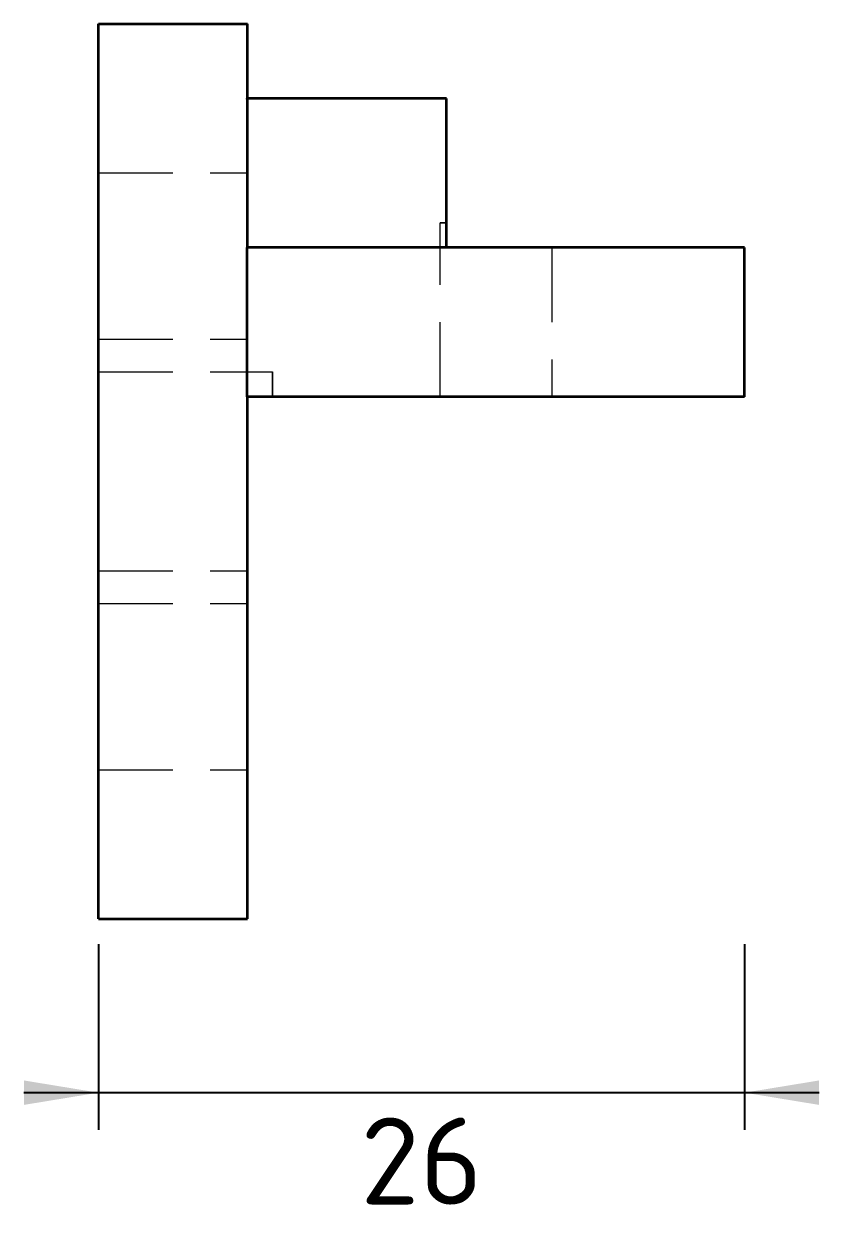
# Model space of a CAD drawing. Header units: millimetres. Extents: x 2054 to 12135, y -1469 to 564.
# Drawn here: x 11085 to 11117, y -1332.55 to -1284.5 of the extents above; entities that cross this region are included whole.
import ezdxf

# ---------------------------------------------------------------- set-up
doc = ezdxf.new("R2010")
doc.units = ezdxf.units.MM
doc.linetypes.add('HIDDEN_ISO', pattern=[4.5, 3, -1.5])
for name, color, linetype, lineweight in [('2D-HIDDEN', 8, 'HIDDEN_ISO', 18), ('2D-VISIBLE', 7, 'Continuous', 35), ('DIMENSIONS', 4, 'Continuous', 18)]:
    doc.layers.add(name, color=color, linetype=linetype, lineweight=lineweight)
doc.styles.add('ISO', font='isocpeur.ttf')
doc.styles.add('OpenSansCondensed-Light', font='OpenSansCondensed-Light.ttf')
doc.dimstyles.new('EZDXF', dxfattribs={"dimtxt": 0.25, "dimasz": 0.175, "dimexe": 0.375, "dimexo": 0.125, "dimgap": 0.1, "dimtad": 1, "dimlfac": 100, "dimzin": 12, "dimdsep": 46, "dimtxsty": 'OpenSansCondensed-Light', "dimblk": 'ARCHTICK', "dimcen": 2.5, "dimazin": 3, "dimtfac": 0.5, "dimtmove": 2, "dimatfit": 3})

# ---------------------------------------------------------------- blocks, each defined once
blk = doc.blocks.new('_CLOSEDFILLED')
at = {"color": 0, "linetype": 'BYBLOCK'}
blk.add_solid([(-1, 0.164), (0, 0), (-1, -0.164)], dxfattribs=at)
blk = doc.blocks.new('*D35')
at = {"color": 4}
for p, q in [((11088, -1321.528), (11088, -1329)), ((11114, -1321.528), (11114, -1329)), ((11117, -1327.5), (11085, -1327.5))]:
    blk.add_line(p, q, dxfattribs=at)
at = {"layer": 'Defpoints'}
for p in [(11088, -1320.528), (11114, -1320.528), (11114, -1327.5)]:
    blk.add_point(p, dxfattribs=at)
at = {"layer": 'DIMENSIONS', "color": 4, "xscale": 3, "yscale": 3}
blk.add_blockref('_CLOSEDFILLED', (11088, -1327.5), dxfattribs=at)
at = {"layer": 'DIMENSIONS', "color": 4, "xscale": 3, "yscale": 3, "rotation": 180}
blk.add_blockref('_CLOSEDFILLED', (11114, -1327.5), dxfattribs=at)
at = {"layer": 'DIMENSIONS', "color": 7, "insert": (11101, -1330.25), "char_height": 3.5, "attachment_point": 5, "style": 'ISO'}
blk.add_mtext('26', dxfattribs=at)

msp = doc.modelspace()

# ---------------------------------------------------------------- linework, layer by layer
at = {"layer": '2D-HIDDEN'}
for p, q in [((11093.99, -1287.5), (11094, -1287.5)), ((11094, -1287.5), (11094, -1298.5)), ((11102, -1287.5), (11094, -1287.5)), ((11094, -1290.632), (11094, -1287.533)), ((11102, -1293.5), (11102, -1287.5)), ((11088, -1290.493), (11094, -1290.493)), ((11088, -1290.493), (11094, -1290.493)), ((11088, -1290.903), (11088, -1294.793)), ((11088, -1294.793), (11088, -1290.903)), ((11094, -1293.5), (11094, -1290.632)), ((11094, -1290.903), (11094, -1294.793)), ((11094, -1294.793), (11094, -1290.903)), ((11088, -1296.772), (11088, -1292.883)), ((11088, -1292.883), (11088, -1296.772)), ((11094, -1296.772), (11094, -1292.883)), ((11094, -1292.883), (11094, -1293.5)), ((11101.75, -1299.5), (11101.75, -1292.5)), ((11102, -1292.5), (11102, -1293.5)), ((11102, -1292.5), (11102, -1293.5)), ((11093.99, -1293.5), (11094, -1293.5)), ((11102, -1293.5), (11094, -1293.5)), ((11094, -1293.5), (11094, -1296.772)), ((11101.75, -1299.5), (11101.75, -1293.5)), ((11114, -1293.5), (11102, -1293.5)), ((11106.25, -1293.5), (11106.25, -1299.5)), ((11106.25, -1293.5), (11106.25, -1299.5)), ((11114, -1299.5), (11114, -1293.5)), ((11088, -1297.182), (11094, -1297.182)), ((11088, -1297.182), (11094, -1297.182)), ((11088, -1298.5), (11094, -1298.5)), ((11094, -1298.5), (11095, -1298.5)), ((11095, -1298.5), (11095, -1299.5)), ((11093.99, -1299.5), (11094, -1299.5)), ((11094, -1299.5), (11095, -1299.5)), ((11114, -1299.5), (11095, -1299.5)), ((11088, -1306.5), (11094, -1306.5)), ((11088, -1307.818), (11094, -1307.818)), ((11088, -1307.818), (11094, -1307.818)), ((11088, -1312.117), (11088, -1308.228)), ((11088, -1308.228), (11088, -1312.117)), ((11094, -1308.228), (11094, -1312.117)), ((11094, -1312.117), (11094, -1308.228)), ((11088, -1310.207), (11088, -1314.097)), ((11088, -1314.097), (11088, -1310.207)), ((11094, -1314.097), (11094, -1310.207)), ((11094, -1310.207), (11094, -1314.097)), ((11088, -1314.507), (11094, -1314.507)), ((11088, -1314.507), (11094, -1314.507))]:
    msp.add_line(p, q, dxfattribs=at)
for points in [[(11088, -1284.5), (11088, -1285.625), (11088, -1286.75), (11088, -1287.875), (11088, -1289), (11088, -1290.125), (11088, -1291.25), (11088, -1292.375), (11088, -1293.5), (11088, -1294.625), (11088, -1295.75), (11088, -1296.875), (11088, -1298), (11088, -1299.125), (11088, -1300.25), (11088, -1301.375), (11088, -1302.5), (11088, -1303.625), (11088, -1304.75), (11088, -1305.875), (11088, -1307), (11088, -1308.125), (11088, -1309.25), (11088, -1310.375), (11088, -1311.5), (11088, -1312.625), (11088, -1313.75), (11088, -1314.875), (11088, -1316), (11088, -1317.125), (11088, -1318.25), (11088, -1319.375), (11088, -1320.5)], [(11094, -1284.5), (11094, -1285.625), (11094, -1286.75), (11094, -1287.875), (11094, -1289), (11094, -1290.125), (11094, -1291.25), (11094, -1292.375), (11094, -1293.5), (11094, -1294.625), (11094, -1295.75), (11094, -1296.875), (11094, -1298), (11094, -1299.125), (11094, -1300.25), (11094, -1301.375), (11094, -1302.5), (11094, -1303.625), (11094, -1304.75), (11094, -1305.875), (11094, -1307), (11094, -1308.125), (11094, -1309.25), (11094, -1310.375), (11094, -1311.5), (11094, -1312.625), (11094, -1313.75), (11094, -1314.875), (11094, -1316), (11094, -1317.125), (11094, -1318.25), (11094, -1319.375), (11094, -1320.5)], [(11093.99, -1287.5), (11093.99, -1287.501), (11093.99, -1287.502), (11093.99, -1287.503), (11093.99, -1287.504), (11093.99, -1287.505), (11093.99, -1287.506), (11093.99, -1287.507), (11093.99, -1287.508), (11093.99, -1287.509), (11093.99, -1287.51), (11093.99, -1287.511), (11093.99, -1287.513), (11093.99, -1287.514), (11093.99, -1287.515), (11093.99, -1287.516), (11093.99, -1287.517), (11093.99, -1287.518), (11093.99, -1287.519), (11093.99, -1287.52), (11093.99, -1287.521), (11093.99, -1287.522), (11093.99, -1287.523), (11093.99, -1287.524), (11093.99, -1287.525), (11093.99, -1287.526), (11093.99, -1287.527), (11093.99, -1287.528), (11093.99, -1287.529), (11093.99, -1287.53), (11093.99, -1287.531), (11093.99, -1287.532), (11093.99, -1287.533)], [(11088, -1290.903), (11088, -1290.891), (11088, -1290.878), (11088, -1290.865), (11088, -1290.852), (11088, -1290.839), (11088, -1290.827), (11088, -1290.814), (11088, -1290.801), (11088, -1290.788), (11088, -1290.775), (11088, -1290.762), (11088, -1290.75), (11088, -1290.737), (11088, -1290.724), (11088, -1290.711), (11088, -1290.698), (11088, -1290.686), (11088, -1290.673), (11088, -1290.66), (11088, -1290.647), (11088, -1290.634), (11088, -1290.622), (11088, -1290.609), (11088, -1290.596), (11088, -1290.583), (11088, -1290.57), (11088, -1290.557), (11088, -1290.545), (11088, -1290.532), (11088, -1290.519), (11088, -1290.506), (11088, -1290.493)], [(11088, -1290.493), (11088, -1290.568), (11088, -1290.643), (11088, -1290.717), (11088, -1290.792), (11088, -1290.867), (11088, -1290.942), (11088, -1291.016), (11088, -1291.091), (11088, -1291.166), (11088, -1291.24), (11088, -1291.315), (11088, -1291.39), (11088, -1291.464), (11088, -1291.539), (11088, -1291.614), (11088, -1291.688), (11088, -1291.763), (11088, -1291.838), (11088, -1291.912), (11088, -1291.987), (11088, -1292.062), (11088, -1292.136), (11088, -1292.211), (11088, -1292.286), (11088, -1292.361), (11088, -1292.435), (11088, -1292.51), (11088, -1292.585), (11088, -1292.659), (11088, -1292.734), (11088, -1292.809), (11088, -1292.883)], [(11088, -1292.883), (11088, -1292.809), (11088, -1292.734), (11088, -1292.659), (11088, -1292.585), (11088, -1292.51), (11088, -1292.435), (11088, -1292.361), (11088, -1292.286), (11088, -1292.211), (11088, -1292.136), (11088, -1292.062), (11088, -1291.987), (11088, -1291.912), (11088, -1291.838), (11088, -1291.763), (11088, -1291.688), (11088, -1291.614), (11088, -1291.539), (11088, -1291.464), (11088, -1291.39), (11088, -1291.315), (11088, -1291.24), (11088, -1291.166), (11088, -1291.091), (11088, -1291.016), (11088, -1290.942), (11088, -1290.867), (11088, -1290.792), (11088, -1290.717), (11088, -1290.643), (11088, -1290.568), (11088, -1290.493)], [(11088, -1290.493), (11088, -1290.506), (11088, -1290.519), (11088, -1290.532), (11088, -1290.545), (11088, -1290.557), (11088, -1290.57), (11088, -1290.583), (11088, -1290.596), (11088, -1290.609), (11088, -1290.622), (11088, -1290.634), (11088, -1290.647), (11088, -1290.66), (11088, -1290.673), (11088, -1290.686), (11088, -1290.698), (11088, -1290.711), (11088, -1290.724), (11088, -1290.737), (11088, -1290.75), (11088, -1290.762), (11088, -1290.775), (11088, -1290.788), (11088, -1290.801), (11088, -1290.814), (11088, -1290.827), (11088, -1290.839), (11088, -1290.852), (11088, -1290.865), (11088, -1290.878), (11088, -1290.891), (11088, -1290.903)], [(11094, -1292.883), (11094, -1292.809), (11094, -1292.734), (11094, -1292.659), (11094, -1292.585), (11094, -1292.51), (11094, -1292.435), (11094, -1292.361), (11094, -1292.286), (11094, -1292.211), (11094, -1292.136), (11094, -1292.062), (11094, -1291.987), (11094, -1291.912), (11094, -1291.838), (11094, -1291.763), (11094, -1291.688), (11094, -1291.614), (11094, -1291.539), (11094, -1291.464), (11094, -1291.39), (11094, -1291.315), (11094, -1291.24), (11094, -1291.166), (11094, -1291.091), (11094, -1291.016), (11094, -1290.942), (11094, -1290.867), (11094, -1290.792), (11094, -1290.717), (11094, -1290.643), (11094, -1290.568), (11094, -1290.493)], [(11094, -1290.493), (11094, -1290.506), (11094, -1290.519), (11094, -1290.532), (11094, -1290.545), (11094, -1290.557), (11094, -1290.57), (11094, -1290.583), (11094, -1290.596), (11094, -1290.609), (11094, -1290.622), (11094, -1290.634), (11094, -1290.647), (11094, -1290.66), (11094, -1290.673), (11094, -1290.686), (11094, -1290.698), (11094, -1290.711), (11094, -1290.724), (11094, -1290.737), (11094, -1290.75), (11094, -1290.762), (11094, -1290.775), (11094, -1290.788), (11094, -1290.801), (11094, -1290.814), (11094, -1290.827), (11094, -1290.839), (11094, -1290.852), (11094, -1290.865), (11094, -1290.878), (11094, -1290.891), (11094, -1290.903)], [(11094, -1290.632), (11094, -1290.627), (11094, -1290.623), (11094, -1290.619), (11094, -1290.614), (11094, -1290.61), (11094, -1290.606), (11094, -1290.601), (11094, -1290.597), (11094, -1290.593), (11094, -1290.588), (11094, -1290.584), (11094, -1290.58), (11094, -1290.575), (11094, -1290.571), (11094, -1290.567), (11094, -1290.563), (11094, -1290.558), (11094, -1290.554), (11094, -1290.55), (11094, -1290.545), (11094, -1290.541), (11094, -1290.537), (11094, -1290.532), (11094, -1290.528), (11094, -1290.524), (11094, -1290.519), (11094, -1290.515), (11094, -1290.511), (11094, -1290.506), (11094, -1290.502), (11094, -1290.498), (11094, -1290.493)], [(11094, -1290.493), (11094, -1290.568), (11094, -1290.643), (11094, -1290.717), (11094, -1290.792), (11094, -1290.867), (11094, -1290.942), (11094, -1291.016), (11094, -1291.091), (11094, -1291.166), (11094, -1291.24), (11094, -1291.315), (11094, -1291.39), (11094, -1291.464), (11094, -1291.539), (11094, -1291.614), (11094, -1291.688), (11094, -1291.763), (11094, -1291.838), (11094, -1291.912), (11094, -1291.987), (11094, -1292.062), (11094, -1292.136), (11094, -1292.211), (11094, -1292.286), (11094, -1292.361), (11094, -1292.435), (11094, -1292.51), (11094, -1292.585), (11094, -1292.659), (11094, -1292.734), (11094, -1292.809), (11094, -1292.883)], [(11094, -1290.903), (11094, -1290.895), (11094, -1290.886), (11094, -1290.878), (11094, -1290.869), (11094, -1290.861), (11094, -1290.852), (11094, -1290.844), (11094, -1290.835), (11094, -1290.827), (11094, -1290.819), (11094, -1290.81), (11094, -1290.802), (11094, -1290.793), (11094, -1290.785), (11094, -1290.776), (11094, -1290.768), (11094, -1290.759), (11094, -1290.751), (11094, -1290.742), (11094, -1290.734), (11094, -1290.725), (11094, -1290.717), (11094, -1290.708), (11094, -1290.7), (11094, -1290.691), (11094, -1290.683), (11094, -1290.674), (11094, -1290.666), (11094, -1290.657), (11094, -1290.649), (11094, -1290.64), (11094, -1290.632)], [(11102, -1292.5), (11101.992, -1292.5), (11101.984, -1292.5), (11101.977, -1292.5), (11101.969, -1292.5), (11101.961, -1292.5), (11101.953, -1292.5), (11101.945, -1292.5), (11101.938, -1292.5), (11101.93, -1292.5), (11101.922, -1292.5), (11101.914, -1292.5), (11101.906, -1292.5), (11101.898, -1292.5), (11101.891, -1292.5), (11101.883, -1292.5), (11101.875, -1292.5), (11101.867, -1292.5), (11101.859, -1292.5), (11101.852, -1292.5), (11101.844, -1292.5), (11101.836, -1292.5), (11101.828, -1292.5), (11101.82, -1292.5), (11101.813, -1292.5), (11101.805, -1292.5), (11101.797, -1292.5), (11101.789, -1292.5), (11101.781, -1292.5), (11101.773, -1292.5), (11101.766, -1292.5), (11101.758, -1292.5), (11101.75, -1292.5)], [(11101.75, -1292.5), (11101.758, -1292.5), (11101.766, -1292.5), (11101.773, -1292.5), (11101.781, -1292.5), (11101.789, -1292.5), (11101.797, -1292.5), (11101.805, -1292.5), (11101.813, -1292.5), (11101.82, -1292.5), (11101.828, -1292.5), (11101.836, -1292.5), (11101.844, -1292.5), (11101.852, -1292.5), (11101.859, -1292.5), (11101.867, -1292.5), (11101.875, -1292.5), (11101.883, -1292.5), (11101.891, -1292.5), (11101.898, -1292.5), (11101.906, -1292.5), (11101.914, -1292.5), (11101.922, -1292.5), (11101.93, -1292.5), (11101.938, -1292.5), (11101.945, -1292.5), (11101.953, -1292.5), (11101.961, -1292.5), (11101.969, -1292.5), (11101.977, -1292.5), (11101.984, -1292.5), (11101.992, -1292.5), (11102, -1292.5)], [(11093.99, -1293.5), (11093.99, -1293.688), (11093.99, -1293.875), (11093.99, -1294.062), (11093.99, -1294.25), (11093.99, -1294.438), (11093.99, -1294.625), (11093.99, -1294.812), (11093.99, -1295), (11093.99, -1295.188), (11093.99, -1295.375), (11093.99, -1295.562), (11093.99, -1295.75), (11093.99, -1295.938), (11093.99, -1296.125), (11093.99, -1296.312), (11093.99, -1296.5), (11093.99, -1296.688), (11093.99, -1296.875), (11093.99, -1297.062), (11093.99, -1297.25), (11093.99, -1297.438), (11093.99, -1297.625), (11093.99, -1297.812), (11093.99, -1298), (11093.99, -1298.188), (11093.99, -1298.375), (11093.99, -1298.562), (11093.99, -1298.75), (11093.99, -1298.938), (11093.99, -1299.125), (11093.99, -1299.312), (11093.99, -1299.5)], [(11101.75, -1293.5), (11101.891, -1293.5), (11102.031, -1293.5), (11102.172, -1293.5), (11102.313, -1293.5), (11102.453, -1293.5), (11102.594, -1293.5), (11102.734, -1293.5), (11102.875, -1293.5), (11103.016, -1293.5), (11103.156, -1293.5), (11103.297, -1293.5), (11103.438, -1293.5), (11103.578, -1293.5), (11103.719, -1293.5), (11103.859, -1293.5), (11104, -1293.5), (11104.141, -1293.5), (11104.281, -1293.5), (11104.422, -1293.5), (11104.563, -1293.5), (11104.703, -1293.5), (11104.844, -1293.5), (11104.984, -1293.5), (11105.125, -1293.5), (11105.266, -1293.5), (11105.406, -1293.5), (11105.547, -1293.5), (11105.688, -1293.5), (11105.828, -1293.5), (11105.969, -1293.5), (11106.109, -1293.5), (11106.25, -1293.5)], [(11106.25, -1293.5), (11106.109, -1293.5), (11105.969, -1293.5), (11105.828, -1293.5), (11105.688, -1293.5), (11105.547, -1293.5), (11105.406, -1293.5), (11105.266, -1293.5), (11105.125, -1293.5), (11104.984, -1293.5), (11104.844, -1293.5), (11104.703, -1293.5), (11104.563, -1293.5), (11104.422, -1293.5), (11104.281, -1293.5), (11104.141, -1293.5), (11104, -1293.5), (11103.859, -1293.5), (11103.719, -1293.5), (11103.578, -1293.5), (11103.438, -1293.5), (11103.297, -1293.5), (11103.156, -1293.5), (11103.016, -1293.5), (11102.875, -1293.5), (11102.734, -1293.5), (11102.594, -1293.5), (11102.453, -1293.5), (11102.313, -1293.5), (11102.172, -1293.5), (11102.031, -1293.5), (11101.891, -1293.5), (11101.75, -1293.5)], [(11102, -1293.5), (11102.133, -1293.5), (11102.266, -1293.5), (11102.398, -1293.5), (11102.531, -1293.5), (11102.664, -1293.5), (11102.797, -1293.5), (11102.93, -1293.5), (11103.063, -1293.5), (11103.195, -1293.5), (11103.328, -1293.5), (11103.461, -1293.5), (11103.594, -1293.5), (11103.727, -1293.5), (11103.859, -1293.5), (11103.992, -1293.5), (11104.125, -1293.5), (11104.258, -1293.5), (11104.391, -1293.5), (11104.523, -1293.5), (11104.656, -1293.5), (11104.789, -1293.5), (11104.922, -1293.5), (11105.055, -1293.5), (11105.188, -1293.5), (11105.32, -1293.5), (11105.453, -1293.5), (11105.586, -1293.5), (11105.719, -1293.5), (11105.852, -1293.5), (11105.984, -1293.5), (11106.117, -1293.5), (11106.25, -1293.5)], [(11106.25, -1293.5), (11106.117, -1293.5), (11105.984, -1293.5), (11105.852, -1293.5), (11105.719, -1293.5), (11105.586, -1293.5), (11105.453, -1293.5), (11105.32, -1293.5), (11105.188, -1293.5), (11105.055, -1293.5), (11104.922, -1293.5), (11104.789, -1293.5), (11104.656, -1293.5), (11104.523, -1293.5), (11104.391, -1293.5), (11104.258, -1293.5), (11104.125, -1293.5), (11103.992, -1293.5), (11103.859, -1293.5), (11103.727, -1293.5), (11103.594, -1293.5), (11103.461, -1293.5), (11103.328, -1293.5), (11103.195, -1293.5), (11103.063, -1293.5), (11102.93, -1293.5), (11102.797, -1293.5), (11102.664, -1293.5), (11102.531, -1293.5), (11102.398, -1293.5), (11102.266, -1293.5), (11102.133, -1293.5), (11102, -1293.5)], [(11088, -1297.182), (11088, -1297.108), (11088, -1297.033), (11088, -1296.958), (11088, -1296.884), (11088, -1296.809), (11088, -1296.734), (11088, -1296.66), (11088, -1296.585), (11088, -1296.51), (11088, -1296.436), (11088, -1296.361), (11088, -1296.286), (11088, -1296.212), (11088, -1296.137), (11088, -1296.062), (11088, -1295.988), (11088, -1295.913), (11088, -1295.838), (11088, -1295.763), (11088, -1295.689), (11088, -1295.614), (11088, -1295.539), (11088, -1295.465), (11088, -1295.39), (11088, -1295.315), (11088, -1295.241), (11088, -1295.166), (11088, -1295.091), (11088, -1295.017), (11088, -1294.942), (11088, -1294.867), (11088, -1294.793)], [(11088, -1294.793), (11088, -1294.867), (11088, -1294.942), (11088, -1295.017), (11088, -1295.091), (11088, -1295.166), (11088, -1295.241), (11088, -1295.315), (11088, -1295.39), (11088, -1295.465), (11088, -1295.539), (11088, -1295.614), (11088, -1295.689), (11088, -1295.763), (11088, -1295.838), (11088, -1295.913), (11088, -1295.988), (11088, -1296.062), (11088, -1296.137), (11088, -1296.212), (11088, -1296.286), (11088, -1296.361), (11088, -1296.436), (11088, -1296.51), (11088, -1296.585), (11088, -1296.66), (11088, -1296.734), (11088, -1296.809), (11088, -1296.884), (11088, -1296.958), (11088, -1297.033), (11088, -1297.108), (11088, -1297.182)], [(11094, -1294.793), (11094, -1294.867), (11094, -1294.942), (11094, -1295.017), (11094, -1295.091), (11094, -1295.166), (11094, -1295.241), (11094, -1295.315), (11094, -1295.39), (11094, -1295.465), (11094, -1295.539), (11094, -1295.614), (11094, -1295.689), (11094, -1295.763), (11094, -1295.838), (11094, -1295.913), (11094, -1295.988), (11094, -1296.062), (11094, -1296.137), (11094, -1296.212), (11094, -1296.286), (11094, -1296.361), (11094, -1296.436), (11094, -1296.51), (11094, -1296.585), (11094, -1296.66), (11094, -1296.734), (11094, -1296.809), (11094, -1296.884), (11094, -1296.958), (11094, -1297.033), (11094, -1297.108), (11094, -1297.182)], [(11094, -1297.182), (11094, -1297.108), (11094, -1297.033), (11094, -1296.958), (11094, -1296.884), (11094, -1296.809), (11094, -1296.734), (11094, -1296.66), (11094, -1296.585), (11094, -1296.51), (11094, -1296.436), (11094, -1296.361), (11094, -1296.286), (11094, -1296.212), (11094, -1296.137), (11094, -1296.062), (11094, -1295.988), (11094, -1295.913), (11094, -1295.838), (11094, -1295.763), (11094, -1295.689), (11094, -1295.614), (11094, -1295.539), (11094, -1295.465), (11094, -1295.39), (11094, -1295.315), (11094, -1295.241), (11094, -1295.166), (11094, -1295.091), (11094, -1295.017), (11094, -1294.942), (11094, -1294.867), (11094, -1294.793)], [(11088, -1296.772), (11088, -1296.785), (11088, -1296.798), (11088, -1296.811), (11088, -1296.824), (11088, -1296.837), (11088, -1296.849), (11088, -1296.862), (11088, -1296.875), (11088, -1296.888), (11088, -1296.901), (11088, -1296.913), (11088, -1296.926), (11088, -1296.939), (11088, -1296.952), (11088, -1296.965), (11088, -1296.977), (11088, -1296.99), (11088, -1297.003), (11088, -1297.016), (11088, -1297.029), (11088, -1297.042), (11088, -1297.054), (11088, -1297.067), (11088, -1297.08), (11088, -1297.093), (11088, -1297.106), (11088, -1297.118), (11088, -1297.131), (11088, -1297.144), (11088, -1297.157), (11088, -1297.17), (11088, -1297.182)], [(11088, -1297.182), (11088, -1297.17), (11088, -1297.157), (11088, -1297.144), (11088, -1297.131), (11088, -1297.118), (11088, -1297.106), (11088, -1297.093), (11088, -1297.08), (11088, -1297.067), (11088, -1297.054), (11088, -1297.042), (11088, -1297.029), (11088, -1297.016), (11088, -1297.003), (11088, -1296.99), (11088, -1296.977), (11088, -1296.965), (11088, -1296.952), (11088, -1296.939), (11088, -1296.926), (11088, -1296.913), (11088, -1296.901), (11088, -1296.888), (11088, -1296.875), (11088, -1296.862), (11088, -1296.849), (11088, -1296.837), (11088, -1296.824), (11088, -1296.811), (11088, -1296.798), (11088, -1296.785), (11088, -1296.772)], [(11094, -1297.182), (11094, -1297.17), (11094, -1297.157), (11094, -1297.144), (11094, -1297.131), (11094, -1297.118), (11094, -1297.106), (11094, -1297.093), (11094, -1297.08), (11094, -1297.067), (11094, -1297.054), (11094, -1297.042), (11094, -1297.029), (11094, -1297.016), (11094, -1297.003), (11094, -1296.99), (11094, -1296.977), (11094, -1296.965), (11094, -1296.952), (11094, -1296.939), (11094, -1296.926), (11094, -1296.913), (11094, -1296.901), (11094, -1296.888), (11094, -1296.875), (11094, -1296.862), (11094, -1296.849), (11094, -1296.837), (11094, -1296.824), (11094, -1296.811), (11094, -1296.798), (11094, -1296.785), (11094, -1296.772)], [(11094, -1296.772), (11094, -1296.785), (11094, -1296.798), (11094, -1296.811), (11094, -1296.824), (11094, -1296.837), (11094, -1296.849), (11094, -1296.862), (11094, -1296.875), (11094, -1296.888), (11094, -1296.901), (11094, -1296.913), (11094, -1296.926), (11094, -1296.939), (11094, -1296.952), (11094, -1296.965), (11094, -1296.977), (11094, -1296.99), (11094, -1297.003), (11094, -1297.016), (11094, -1297.029), (11094, -1297.042), (11094, -1297.054), (11094, -1297.067), (11094, -1297.08), (11094, -1297.093), (11094, -1297.106), (11094, -1297.118), (11094, -1297.131), (11094, -1297.144), (11094, -1297.157), (11094, -1297.17), (11094, -1297.182)], [(11088, -1306.5), (11088, -1306.25), (11088, -1306), (11088, -1305.75), (11088, -1305.5), (11088, -1305.25), (11088, -1305), (11088, -1304.75), (11088, -1304.5), (11088, -1304.25), (11088, -1304), (11088, -1303.75), (11088, -1303.5), (11088, -1303.25), (11088, -1303), (11088, -1302.75), (11088, -1302.5), (11088, -1302.25), (11088, -1302), (11088, -1301.75), (11088, -1301.5), (11088, -1301.25), (11088, -1301), (11088, -1300.75), (11088, -1300.5), (11088, -1300.25), (11088, -1300), (11088, -1299.75), (11088, -1299.5), (11088, -1299.25), (11088, -1299), (11088, -1298.75), (11088, -1298.5)], [(11088, -1298.5), (11088, -1298.625), (11088, -1298.75), (11088, -1298.875), (11088, -1299), (11088, -1299.125), (11088, -1299.25), (11088, -1299.375), (11088, -1299.5), (11088, -1299.625), (11088, -1299.75), (11088, -1299.875), (11088, -1300), (11088, -1300.125), (11088, -1300.25), (11088, -1300.375), (11088, -1300.5), (11088, -1300.625), (11088, -1300.75), (11088, -1300.875), (11088, -1301), (11088, -1301.125), (11088, -1301.25), (11088, -1301.375), (11088, -1301.5), (11088, -1301.625), (11088, -1301.75), (11088, -1301.875), (11088, -1302), (11088, -1302.125), (11088, -1302.25), (11088, -1302.375), (11088, -1302.5)], [(11094, -1306.5), (11094, -1306.25), (11094, -1306), (11094, -1305.75), (11094, -1305.5), (11094, -1305.25), (11094, -1305), (11094, -1304.75), (11094, -1304.5), (11094, -1304.25), (11094, -1304), (11094, -1303.75), (11094, -1303.5), (11094, -1303.25), (11094, -1303), (11094, -1302.75), (11094, -1302.5), (11094, -1302.25), (11094, -1302), (11094, -1301.75), (11094, -1301.5), (11094, -1301.25), (11094, -1301), (11094, -1300.75), (11094, -1300.5), (11094, -1300.25), (11094, -1300), (11094, -1299.75), (11094, -1299.5), (11094, -1299.25), (11094, -1299), (11094, -1298.75), (11094, -1298.5)], [(11095, -1299.5), (11095, -1299.469), (11095, -1299.438), (11095, -1299.406), (11095, -1299.375), (11095, -1299.344), (11095, -1299.312), (11095, -1299.281), (11095, -1299.25), (11095, -1299.219), (11095, -1299.188), (11095, -1299.156), (11095, -1299.125), (11095, -1299.094), (11095, -1299.062), (11095, -1299.031), (11095, -1299), (11095, -1298.969), (11095, -1298.938), (11095, -1298.906), (11095, -1298.875), (11095, -1298.844), (11095, -1298.812), (11095, -1298.781), (11095, -1298.75), (11095, -1298.719), (11095, -1298.688), (11095, -1298.656), (11095, -1298.625), (11095, -1298.594), (11095, -1298.562), (11095, -1298.531), (11095, -1298.5)], [(11094, -1299.5), (11094, -1299.594), (11094, -1299.688), (11094, -1299.781), (11094, -1299.875), (11094, -1299.969), (11094, -1300.062), (11094, -1300.156), (11094, -1300.25), (11094, -1300.344), (11094, -1300.438), (11094, -1300.531), (11094, -1300.625), (11094, -1300.719), (11094, -1300.812), (11094, -1300.906), (11094, -1301), (11094, -1301.094), (11094, -1301.188), (11094, -1301.281), (11094, -1301.375), (11094, -1301.469), (11094, -1301.562), (11094, -1301.656), (11094, -1301.75), (11094, -1301.844), (11094, -1301.938), (11094, -1302.031), (11094, -1302.125), (11094, -1302.219), (11094, -1302.312), (11094, -1302.406), (11094, -1302.5)], [(11101.75, -1299.5), (11101.891, -1299.5), (11102.031, -1299.5), (11102.172, -1299.5), (11102.313, -1299.5), (11102.453, -1299.5), (11102.594, -1299.5), (11102.734, -1299.5), (11102.875, -1299.5), (11103.016, -1299.5), (11103.156, -1299.5), (11103.297, -1299.5), (11103.438, -1299.5), (11103.578, -1299.5), (11103.719, -1299.5), (11103.859, -1299.5), (11104, -1299.5), (11104.141, -1299.5), (11104.281, -1299.5), (11104.422, -1299.5), (11104.563, -1299.5), (11104.703, -1299.5), (11104.844, -1299.5), (11104.984, -1299.5), (11105.125, -1299.5), (11105.266, -1299.5), (11105.406, -1299.5), (11105.547, -1299.5), (11105.688, -1299.5), (11105.828, -1299.5), (11105.969, -1299.5), (11106.109, -1299.5), (11106.25, -1299.5)], [(11106.25, -1299.5), (11106.109, -1299.5), (11105.969, -1299.5), (11105.828, -1299.5), (11105.688, -1299.5), (11105.547, -1299.5), (11105.406, -1299.5), (11105.266, -1299.5), (11105.125, -1299.5), (11104.984, -1299.5), (11104.844, -1299.5), (11104.703, -1299.5), (11104.563, -1299.5), (11104.422, -1299.5), (11104.281, -1299.5), (11104.141, -1299.5), (11104, -1299.5), (11103.859, -1299.5), (11103.719, -1299.5), (11103.578, -1299.5), (11103.438, -1299.5), (11103.297, -1299.5), (11103.156, -1299.5), (11103.016, -1299.5), (11102.875, -1299.5), (11102.734, -1299.5), (11102.594, -1299.5), (11102.453, -1299.5), (11102.313, -1299.5), (11102.172, -1299.5), (11102.031, -1299.5), (11101.891, -1299.5), (11101.75, -1299.5)], [(11101.75, -1299.5), (11101.891, -1299.5), (11102.031, -1299.5), (11102.172, -1299.5), (11102.313, -1299.5), (11102.453, -1299.5), (11102.594, -1299.5), (11102.734, -1299.5), (11102.875, -1299.5), (11103.016, -1299.5), (11103.156, -1299.5), (11103.297, -1299.5), (11103.438, -1299.5), (11103.578, -1299.5), (11103.719, -1299.5), (11103.859, -1299.5), (11104, -1299.5), (11104.141, -1299.5), (11104.281, -1299.5), (11104.422, -1299.5), (11104.563, -1299.5), (11104.703, -1299.5), (11104.844, -1299.5), (11104.984, -1299.5), (11105.125, -1299.5), (11105.266, -1299.5), (11105.406, -1299.5), (11105.547, -1299.5), (11105.688, -1299.5), (11105.828, -1299.5), (11105.969, -1299.5), (11106.109, -1299.5), (11106.25, -1299.5)], [(11106.25, -1299.5), (11106.109, -1299.5), (11105.969, -1299.5), (11105.828, -1299.5), (11105.688, -1299.5), (11105.547, -1299.5), (11105.406, -1299.5), (11105.266, -1299.5), (11105.125, -1299.5), (11104.984, -1299.5), (11104.844, -1299.5), (11104.703, -1299.5), (11104.563, -1299.5), (11104.422, -1299.5), (11104.281, -1299.5), (11104.141, -1299.5), (11104, -1299.5), (11103.859, -1299.5), (11103.719, -1299.5), (11103.578, -1299.5), (11103.438, -1299.5), (11103.297, -1299.5), (11103.156, -1299.5), (11103.016, -1299.5), (11102.875, -1299.5), (11102.734, -1299.5), (11102.594, -1299.5), (11102.453, -1299.5), (11102.313, -1299.5), (11102.172, -1299.5), (11102.031, -1299.5), (11101.891, -1299.5), (11101.75, -1299.5)], [(11088, -1302.5), (11088, -1302.625), (11088, -1302.75), (11088, -1302.875), (11088, -1303), (11088, -1303.125), (11088, -1303.25), (11088, -1303.375), (11088, -1303.5), (11088, -1303.625), (11088, -1303.75), (11088, -1303.875), (11088, -1304), (11088, -1304.125), (11088, -1304.25), (11088, -1304.375), (11088, -1304.5), (11088, -1304.625), (11088, -1304.75), (11088, -1304.875), (11088, -1305), (11088, -1305.125), (11088, -1305.25), (11088, -1305.375), (11088, -1305.5), (11088, -1305.625), (11088, -1305.75), (11088, -1305.875), (11088, -1306), (11088, -1306.125), (11088, -1306.25), (11088, -1306.375), (11088, -1306.5)], [(11094, -1302.5), (11094, -1302.625), (11094, -1302.75), (11094, -1302.875), (11094, -1303), (11094, -1303.125), (11094, -1303.25), (11094, -1303.375), (11094, -1303.5), (11094, -1303.625), (11094, -1303.75), (11094, -1303.875), (11094, -1304), (11094, -1304.125), (11094, -1304.25), (11094, -1304.375), (11094, -1304.5), (11094, -1304.625), (11094, -1304.75), (11094, -1304.875), (11094, -1305), (11094, -1305.125), (11094, -1305.25), (11094, -1305.375), (11094, -1305.5), (11094, -1305.625), (11094, -1305.75), (11094, -1305.875), (11094, -1306), (11094, -1306.125), (11094, -1306.25), (11094, -1306.375), (11094, -1306.5)], [(11088, -1310.207), (11088, -1310.133), (11088, -1310.058), (11088, -1309.983), (11088, -1309.909), (11088, -1309.834), (11088, -1309.759), (11088, -1309.685), (11088, -1309.61), (11088, -1309.535), (11088, -1309.461), (11088, -1309.386), (11088, -1309.311), (11088, -1309.237), (11088, -1309.162), (11088, -1309.087), (11088, -1309.012), (11088, -1308.938), (11088, -1308.863), (11088, -1308.788), (11088, -1308.714), (11088, -1308.639), (11088, -1308.564), (11088, -1308.49), (11088, -1308.415), (11088, -1308.34), (11088, -1308.266), (11088, -1308.191), (11088, -1308.116), (11088, -1308.042), (11088, -1307.967), (11088, -1307.892), (11088, -1307.818)], [(11088, -1307.818), (11088, -1307.83), (11088, -1307.843), (11088, -1307.856), (11088, -1307.869), (11088, -1307.882), (11088, -1307.894), (11088, -1307.907), (11088, -1307.92), (11088, -1307.933), (11088, -1307.946), (11088, -1307.958), (11088, -1307.971), (11088, -1307.984), (11088, -1307.997), (11088, -1308.01), (11088, -1308.023), (11088, -1308.035), (11088, -1308.048), (11088, -1308.061), (11088, -1308.074), (11088, -1308.087), (11088, -1308.099), (11088, -1308.112), (11088, -1308.125), (11088, -1308.138), (11088, -1308.151), (11088, -1308.163), (11088, -1308.176), (11088, -1308.189), (11088, -1308.202), (11088, -1308.215), (11088, -1308.228)], [(11088, -1308.228), (11088, -1308.215), (11088, -1308.202), (11088, -1308.189), (11088, -1308.176), (11088, -1308.163), (11088, -1308.151), (11088, -1308.138), (11088, -1308.125), (11088, -1308.112), (11088, -1308.099), (11088, -1308.087), (11088, -1308.074), (11088, -1308.061), (11088, -1308.048), (11088, -1308.035), (11088, -1308.023), (11088, -1308.01), (11088, -1307.997), (11088, -1307.984), (11088, -1307.971), (11088, -1307.958), (11088, -1307.946), (11088, -1307.933), (11088, -1307.92), (11088, -1307.907), (11088, -1307.894), (11088, -1307.882), (11088, -1307.869), (11088, -1307.856), (11088, -1307.843), (11088, -1307.83), (11088, -1307.818)], [(11088, -1307.818), (11088, -1307.892), (11088, -1307.967), (11088, -1308.042), (11088, -1308.116), (11088, -1308.191), (11088, -1308.266), (11088, -1308.34), (11088, -1308.415), (11088, -1308.49), (11088, -1308.564), (11088, -1308.639), (11088, -1308.714), (11088, -1308.788), (11088, -1308.863), (11088, -1308.938), (11088, -1309.012), (11088, -1309.087), (11088, -1309.162), (11088, -1309.237), (11088, -1309.311), (11088, -1309.386), (11088, -1309.461), (11088, -1309.535), (11088, -1309.61), (11088, -1309.685), (11088, -1309.759), (11088, -1309.834), (11088, -1309.909), (11088, -1309.983), (11088, -1310.058), (11088, -1310.133), (11088, -1310.207)], [(11094, -1310.207), (11094, -1310.133), (11094, -1310.058), (11094, -1309.983), (11094, -1309.909), (11094, -1309.834), (11094, -1309.759), (11094, -1309.685), (11094, -1309.61), (11094, -1309.535), (11094, -1309.461), (11094, -1309.386), (11094, -1309.311), (11094, -1309.237), (11094, -1309.162), (11094, -1309.087), (11094, -1309.012), (11094, -1308.938), (11094, -1308.863), (11094, -1308.788), (11094, -1308.714), (11094, -1308.639), (11094, -1308.564), (11094, -1308.49), (11094, -1308.415), (11094, -1308.34), (11094, -1308.266), (11094, -1308.191), (11094, -1308.116), (11094, -1308.042), (11094, -1307.967), (11094, -1307.892), (11094, -1307.818)], [(11094, -1307.818), (11094, -1307.83), (11094, -1307.843), (11094, -1307.856), (11094, -1307.869), (11094, -1307.882), (11094, -1307.894), (11094, -1307.907), (11094, -1307.92), (11094, -1307.933), (11094, -1307.946), (11094, -1307.958), (11094, -1307.971), (11094, -1307.984), (11094, -1307.997), (11094, -1308.01), (11094, -1308.023), (11094, -1308.035), (11094, -1308.048), (11094, -1308.061), (11094, -1308.074), (11094, -1308.087), (11094, -1308.099), (11094, -1308.112), (11094, -1308.125), (11094, -1308.138), (11094, -1308.151), (11094, -1308.163), (11094, -1308.176), (11094, -1308.189), (11094, -1308.202), (11094, -1308.215), (11094, -1308.228)], [(11094, -1308.228), (11094, -1308.215), (11094, -1308.202), (11094, -1308.189), (11094, -1308.176), (11094, -1308.163), (11094, -1308.151), (11094, -1308.138), (11094, -1308.125), (11094, -1308.112), (11094, -1308.099), (11094, -1308.087), (11094, -1308.074), (11094, -1308.061), (11094, -1308.048), (11094, -1308.035), (11094, -1308.023), (11094, -1308.01), (11094, -1307.997), (11094, -1307.984), (11094, -1307.971), (11094, -1307.958), (11094, -1307.946), (11094, -1307.933), (11094, -1307.92), (11094, -1307.907), (11094, -1307.894), (11094, -1307.882), (11094, -1307.869), (11094, -1307.856), (11094, -1307.843), (11094, -1307.83), (11094, -1307.818)], [(11094, -1307.818), (11094, -1307.892), (11094, -1307.967), (11094, -1308.042), (11094, -1308.116), (11094, -1308.191), (11094, -1308.266), (11094, -1308.34), (11094, -1308.415), (11094, -1308.49), (11094, -1308.564), (11094, -1308.639), (11094, -1308.714), (11094, -1308.788), (11094, -1308.863), (11094, -1308.938), (11094, -1309.012), (11094, -1309.087), (11094, -1309.162), (11094, -1309.237), (11094, -1309.311), (11094, -1309.386), (11094, -1309.461), (11094, -1309.535), (11094, -1309.61), (11094, -1309.685), (11094, -1309.759), (11094, -1309.834), (11094, -1309.909), (11094, -1309.983), (11094, -1310.058), (11094, -1310.133), (11094, -1310.207)], [(11088, -1312.117), (11088, -1312.191), (11088, -1312.266), (11088, -1312.341), (11088, -1312.415), (11088, -1312.49), (11088, -1312.565), (11088, -1312.639), (11088, -1312.714), (11088, -1312.789), (11088, -1312.864), (11088, -1312.938), (11088, -1313.013), (11088, -1313.088), (11088, -1313.162), (11088, -1313.237), (11088, -1313.312), (11088, -1313.386), (11088, -1313.461), (11088, -1313.536), (11088, -1313.61), (11088, -1313.685), (11088, -1313.76), (11088, -1313.834), (11088, -1313.909), (11088, -1313.984), (11088, -1314.058), (11088, -1314.133), (11088, -1314.208), (11088, -1314.283), (11088, -1314.357), (11088, -1314.432), (11088, -1314.507)], [(11088, -1314.507), (11088, -1314.432), (11088, -1314.357), (11088, -1314.283), (11088, -1314.208), (11088, -1314.133), (11088, -1314.058), (11088, -1313.984), (11088, -1313.909), (11088, -1313.834), (11088, -1313.76), (11088, -1313.685), (11088, -1313.61), (11088, -1313.536), (11088, -1313.461), (11088, -1313.386), (11088, -1313.312), (11088, -1313.237), (11088, -1313.162), (11088, -1313.088), (11088, -1313.013), (11088, -1312.938), (11088, -1312.864), (11088, -1312.789), (11088, -1312.714), (11088, -1312.639), (11088, -1312.565), (11088, -1312.49), (11088, -1312.415), (11088, -1312.341), (11088, -1312.266), (11088, -1312.191), (11088, -1312.117)], [(11094, -1312.117), (11094, -1312.191), (11094, -1312.266), (11094, -1312.341), (11094, -1312.415), (11094, -1312.49), (11094, -1312.565), (11094, -1312.639), (11094, -1312.714), (11094, -1312.789), (11094, -1312.864), (11094, -1312.938), (11094, -1313.013), (11094, -1313.088), (11094, -1313.162), (11094, -1313.237), (11094, -1313.312), (11094, -1313.386), (11094, -1313.461), (11094, -1313.536), (11094, -1313.61), (11094, -1313.685), (11094, -1313.76), (11094, -1313.834), (11094, -1313.909), (11094, -1313.984), (11094, -1314.058), (11094, -1314.133), (11094, -1314.208), (11094, -1314.283), (11094, -1314.357), (11094, -1314.432), (11094, -1314.507)], [(11094, -1314.507), (11094, -1314.432), (11094, -1314.357), (11094, -1314.283), (11094, -1314.208), (11094, -1314.133), (11094, -1314.058), (11094, -1313.984), (11094, -1313.909), (11094, -1313.834), (11094, -1313.76), (11094, -1313.685), (11094, -1313.61), (11094, -1313.536), (11094, -1313.461), (11094, -1313.386), (11094, -1313.312), (11094, -1313.237), (11094, -1313.162), (11094, -1313.088), (11094, -1313.013), (11094, -1312.938), (11094, -1312.864), (11094, -1312.789), (11094, -1312.714), (11094, -1312.639), (11094, -1312.565), (11094, -1312.49), (11094, -1312.415), (11094, -1312.341), (11094, -1312.266), (11094, -1312.191), (11094, -1312.117)], [(11088, -1314.507), (11088, -1314.494), (11088, -1314.481), (11088, -1314.468), (11088, -1314.455), (11088, -1314.443), (11088, -1314.43), (11088, -1314.417), (11088, -1314.404), (11088, -1314.391), (11088, -1314.378), (11088, -1314.366), (11088, -1314.353), (11088, -1314.34), (11088, -1314.327), (11088, -1314.314), (11088, -1314.302), (11088, -1314.289), (11088, -1314.276), (11088, -1314.263), (11088, -1314.25), (11088, -1314.238), (11088, -1314.225), (11088, -1314.212), (11088, -1314.199), (11088, -1314.186), (11088, -1314.173), (11088, -1314.161), (11088, -1314.148), (11088, -1314.135), (11088, -1314.122), (11088, -1314.109), (11088, -1314.097)], [(11088, -1314.097), (11088, -1314.109), (11088, -1314.122), (11088, -1314.135), (11088, -1314.148), (11088, -1314.161), (11088, -1314.173), (11088, -1314.186), (11088, -1314.199), (11088, -1314.212), (11088, -1314.225), (11088, -1314.238), (11088, -1314.25), (11088, -1314.263), (11088, -1314.276), (11088, -1314.289), (11088, -1314.302), (11088, -1314.314), (11088, -1314.327), (11088, -1314.34), (11088, -1314.353), (11088, -1314.366), (11088, -1314.378), (11088, -1314.391), (11088, -1314.404), (11088, -1314.417), (11088, -1314.43), (11088, -1314.443), (11088, -1314.455), (11088, -1314.468), (11088, -1314.481), (11088, -1314.494), (11088, -1314.507)], [(11094, -1314.507), (11094, -1314.494), (11094, -1314.481), (11094, -1314.468), (11094, -1314.455), (11094, -1314.443), (11094, -1314.43), (11094, -1314.417), (11094, -1314.404), (11094, -1314.391), (11094, -1314.378), (11094, -1314.366), (11094, -1314.353), (11094, -1314.34), (11094, -1314.327), (11094, -1314.314), (11094, -1314.302), (11094, -1314.289), (11094, -1314.276), (11094, -1314.263), (11094, -1314.25), (11094, -1314.238), (11094, -1314.225), (11094, -1314.212), (11094, -1314.199), (11094, -1314.186), (11094, -1314.173), (11094, -1314.161), (11094, -1314.148), (11094, -1314.135), (11094, -1314.122), (11094, -1314.109), (11094, -1314.097)], [(11094, -1314.097), (11094, -1314.109), (11094, -1314.122), (11094, -1314.135), (11094, -1314.148), (11094, -1314.161), (11094, -1314.173), (11094, -1314.186), (11094, -1314.199), (11094, -1314.212), (11094, -1314.225), (11094, -1314.238), (11094, -1314.25), (11094, -1314.263), (11094, -1314.276), (11094, -1314.289), (11094, -1314.302), (11094, -1314.314), (11094, -1314.327), (11094, -1314.34), (11094, -1314.353), (11094, -1314.366), (11094, -1314.378), (11094, -1314.391), (11094, -1314.404), (11094, -1314.417), (11094, -1314.43), (11094, -1314.443), (11094, -1314.455), (11094, -1314.468), (11094, -1314.481), (11094, -1314.494), (11094, -1314.507)]]:
    msp.add_lwpolyline(points, dxfattribs=at)
at = {"layer": '2D-VISIBLE'}
for p, q in [((11088, -1284.5), (11094, -1284.5)), ((11093.99, -1287.533), (11093.99, -1287.5)), ((11102, -1287.5), (11093.99, -1287.5)), ((11093.99, -1287.533), (11094, -1287.533)), ((11102, -1293.5), (11102, -1287.5)), ((11093.99, -1299.5), (11093.99, -1293.5)), ((11114, -1293.5), (11093.99, -1293.5)), ((11114, -1299.5), (11114, -1293.5)), ((11114, -1299.5), (11093.99, -1299.5)), ((11088, -1320.5), (11094, -1320.5))]:
    msp.add_line(p, q, dxfattribs=at)
for points in [[(11088, -1302.5), (11088, -1301.938), (11088, -1301.375), (11088, -1300.812), (11088, -1300.25), (11088, -1299.688), (11088, -1299.125), (11088, -1298.562), (11088, -1298), (11088, -1297.438), (11088, -1296.875), (11088, -1296.312), (11088, -1295.75), (11088, -1295.188), (11088, -1294.625), (11088, -1294.062), (11088, -1293.5), (11088, -1292.938), (11088, -1292.375), (11088, -1291.812), (11088, -1291.25), (11088, -1290.688), (11088, -1290.125), (11088, -1289.562), (11088, -1289), (11088, -1288.438), (11088, -1287.875), (11088, -1287.312), (11088, -1286.75), (11088, -1286.188), (11088, -1285.625), (11088, -1285.062), (11088, -1284.5)], [(11094, -1287.5), (11094, -1287.406), (11094, -1287.312), (11094, -1287.219), (11094, -1287.125), (11094, -1287.031), (11094, -1286.938), (11094, -1286.844), (11094, -1286.75), (11094, -1286.656), (11094, -1286.562), (11094, -1286.469), (11094, -1286.375), (11094, -1286.281), (11094, -1286.188), (11094, -1286.094), (11094, -1286), (11094, -1285.906), (11094, -1285.812), (11094, -1285.719), (11094, -1285.625), (11094, -1285.531), (11094, -1285.438), (11094, -1285.344), (11094, -1285.25), (11094, -1285.156), (11094, -1285.062), (11094, -1284.969), (11094, -1284.875), (11094, -1284.781), (11094, -1284.688), (11094, -1284.594), (11094, -1284.5)], [(11094, -1293.5), (11094, -1293.314), (11094, -1293.127), (11094, -1292.941), (11094, -1292.754), (11094, -1292.568), (11094, -1292.381), (11094, -1292.195), (11094, -1292.008), (11094, -1291.822), (11094, -1291.635), (11094, -1291.449), (11094, -1291.263), (11094, -1291.076), (11094, -1290.89), (11094, -1290.703), (11094, -1290.517), (11094, -1290.33), (11094, -1290.144), (11094, -1289.957), (11094, -1289.771), (11094, -1289.584), (11094, -1289.398), (11094, -1289.211), (11094, -1289.025), (11094, -1288.839), (11094, -1288.652), (11094, -1288.466), (11094, -1288.279), (11094, -1288.093), (11094, -1287.906), (11094, -1287.72), (11094, -1287.533)], [(11094, -1302.5), (11094, -1302.406), (11094, -1302.312), (11094, -1302.219), (11094, -1302.125), (11094, -1302.031), (11094, -1301.938), (11094, -1301.844), (11094, -1301.75), (11094, -1301.656), (11094, -1301.562), (11094, -1301.469), (11094, -1301.375), (11094, -1301.281), (11094, -1301.188), (11094, -1301.094), (11094, -1301), (11094, -1300.906), (11094, -1300.812), (11094, -1300.719), (11094, -1300.625), (11094, -1300.531), (11094, -1300.438), (11094, -1300.344), (11094, -1300.25), (11094, -1300.156), (11094, -1300.062), (11094, -1299.969), (11094, -1299.875), (11094, -1299.781), (11094, -1299.688), (11094, -1299.594), (11094, -1299.5)], [(11088, -1320.5), (11088, -1319.938), (11088, -1319.375), (11088, -1318.812), (11088, -1318.25), (11088, -1317.688), (11088, -1317.125), (11088, -1316.562), (11088, -1316), (11088, -1315.438), (11088, -1314.875), (11088, -1314.312), (11088, -1313.75), (11088, -1313.188), (11088, -1312.625), (11088, -1312.062), (11088, -1311.5), (11088, -1310.938), (11088, -1310.375), (11088, -1309.812), (11088, -1309.25), (11088, -1308.688), (11088, -1308.125), (11088, -1307.562), (11088, -1307), (11088, -1306.438), (11088, -1305.875), (11088, -1305.312), (11088, -1304.75), (11088, -1304.188), (11088, -1303.625), (11088, -1303.062), (11088, -1302.5)], [(11094, -1320.5), (11094, -1319.938), (11094, -1319.375), (11094, -1318.812), (11094, -1318.25), (11094, -1317.688), (11094, -1317.125), (11094, -1316.562), (11094, -1316), (11094, -1315.438), (11094, -1314.875), (11094, -1314.312), (11094, -1313.75), (11094, -1313.188), (11094, -1312.625), (11094, -1312.062), (11094, -1311.5), (11094, -1310.938), (11094, -1310.375), (11094, -1309.812), (11094, -1309.25), (11094, -1308.688), (11094, -1308.125), (11094, -1307.562), (11094, -1307), (11094, -1306.438), (11094, -1305.875), (11094, -1305.312), (11094, -1304.75), (11094, -1304.188), (11094, -1303.625), (11094, -1303.062), (11094, -1302.5)]]:
    msp.add_lwpolyline(points, dxfattribs=at)

# ---------------------------------------------------------------- dimensions: what is measured, and where the dimension line sits
at = {"layer": 'DIMENSIONS'}
dim = msp.add_linear_dim(base=(11114, -1327.5), p1=(11114, -1320.528), p2=(11088, -1320.528), dimstyle='EZDXF', override={"dimscale": 1, "dimtxt": 3.5, "dimasz": 3, "dimexe": 1.5, "dimexo": 1, "dimgap": 1, "dimtad": 1, "dimtih": 0, "dimtoh": 0, "dimdec": 0, "dimlfac": 1, "dimzin": 8, "dimdsep": 46, "dimpost": '', "dimtxsty": 'ISO', "dimtsz": 0, "dimdle": 0, "dimclrd": 4, "dimclre": 4, "dimclrt": 7}, dxfattribs=at)
dim.commit()
dim.dimension.update_dxf_attribs({"geometry": '*D35', "text_midpoint": (11101, -1330.25)})

doc.saveas('drawing.dxf')
